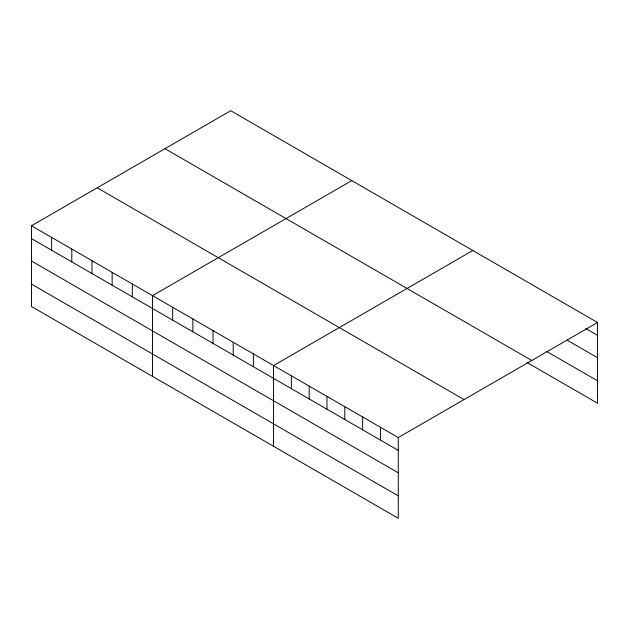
<?xml version="1.0" encoding="UTF-8"?>
<svg xmlns="http://www.w3.org/2000/svg" width="629" height="629" viewBox="0 0 629 629"><rect width="100%" height="100%" fill="white"/><g stroke="black" fill="none" stroke-linecap="round" stroke-linejoin="round"><path stroke-width="0.94" d="M398.275 472.788L398.275 437.556L31.45 225.772L31.45 306.496L398.275 518.28L398.275 472.788L31.45 261.004M31.45 225.772L230.725 110.72L597.55 322.504L597.55 403.228L527.133 362.571M351.776 180.609L152.501 295.661L152.501 376.386M472.827 250.499L273.552 365.551L273.552 446.276M398.275 437.556L597.55 322.504M585.67 328.472L597.55 335.328M567.004 340.1L597.55 357.736M546.64 351.43L597.55 380.82M164.963 148.688L531.788 360.472M97.212 187.804L464.037 399.588M31.45 238.595L398.275 450.38M31.45 284.088L398.275 495.872M380.459 427.272L380.459 440.096M362.642 416.98L362.642 429.811M344.818 406.696L344.818 419.519M327.001 396.412L327.001 409.235M309.185 386.12L309.185 398.951M291.369 375.835L291.369 388.659M253.377 353.899L253.377 366.723M233.202 342.255L233.202 355.078M213.027 330.602L213.027 343.434M192.851 318.958L192.851 331.782M172.676 307.306L172.676 320.137M132.326 284.009L132.326 296.841M112.151 272.365L112.151 285.189M91.976 260.713L91.976 273.544M71.8 249.068L71.8 261.892M51.625 237.416L51.625 250.248"/></g></svg>
